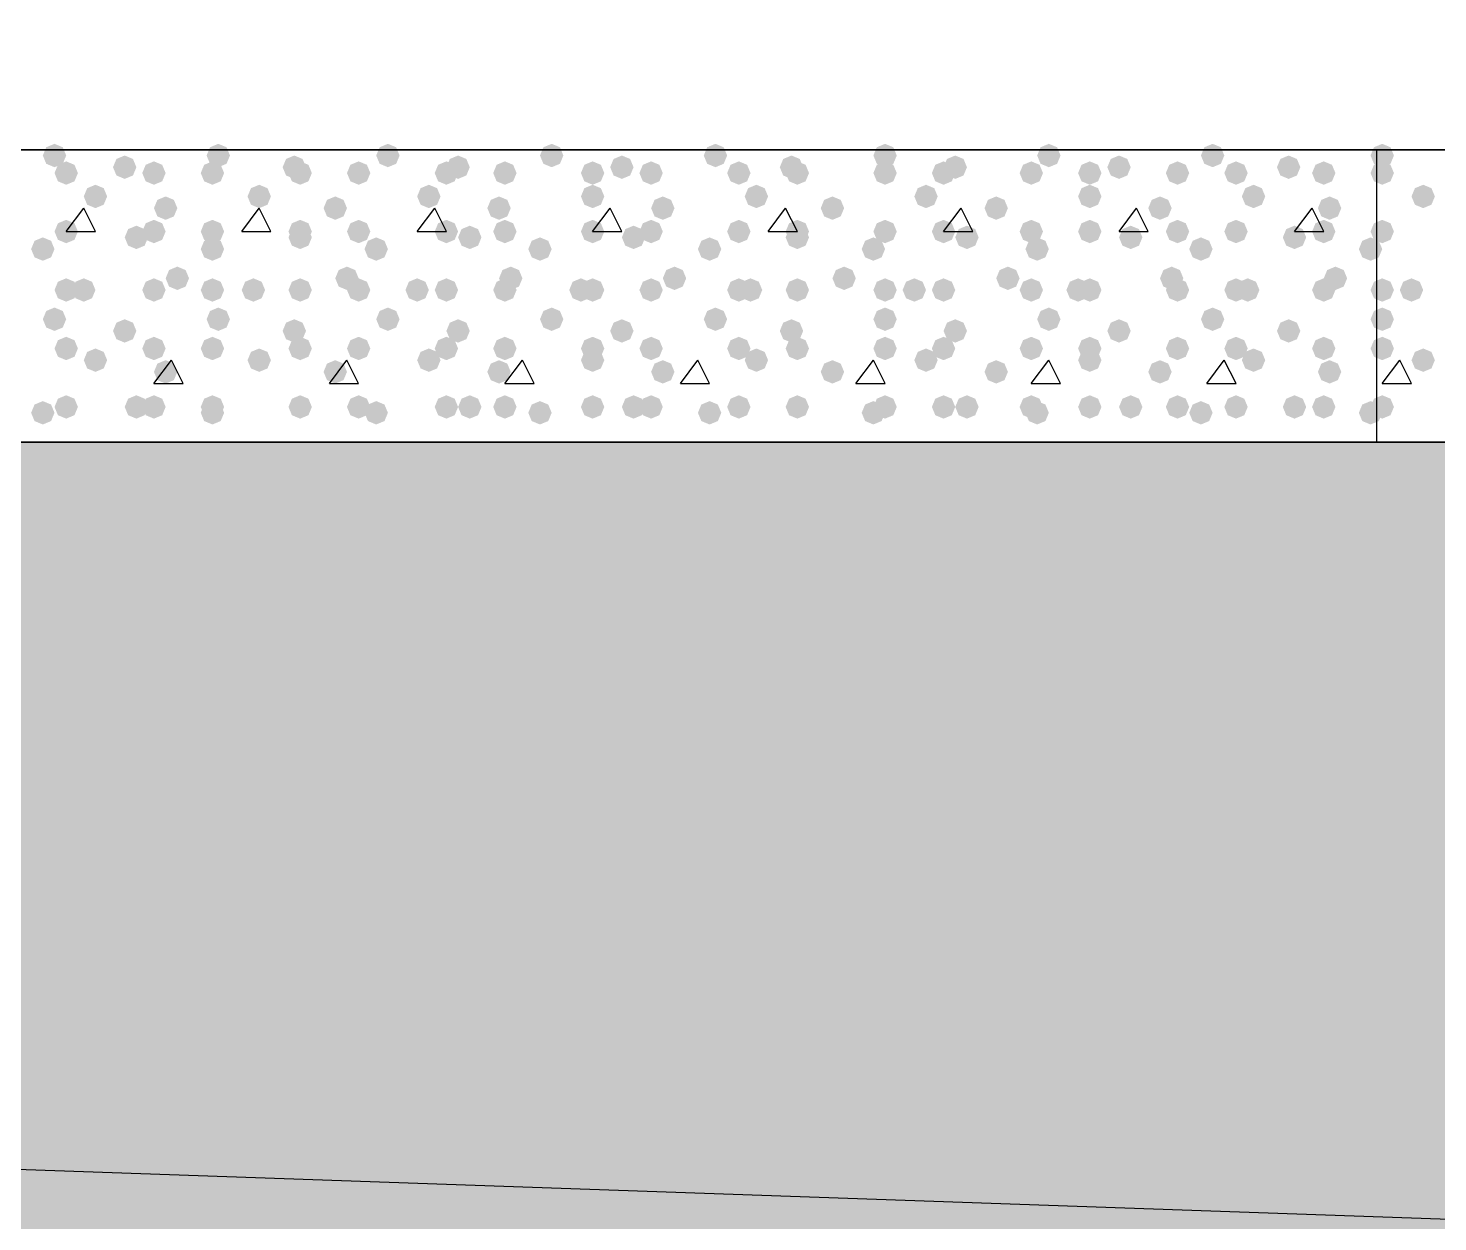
# Model space of a CAD drawing. Header units: millimetres. Extents: x 0 to 420, y 0 to 297.
# Drawn here: x 191.37 to 201.57, y 156.62 to 165.26 of the extents above; entities that cross this region are included whole.
import ezdxf

# ---------------------------------------------------------------- set-up
doc = ezdxf.new("R2010")
doc.units = ezdxf.units.MM
doc.layers.get('0').update_dxf_attribs({"linetype": 'CONTINUOUS'})

msp = doc.modelspace()

# ---------------------------------------------------------------- hatches: boundary and pattern name
at = {"true_color": 0x000008}
for points in [[(191.643, 164.338), (191.618129, 164.278204), (191.558333, 164.253333), (191.498538, 164.278204), (191.473667, 164.338), (191.498537, 164.397796), (191.558333, 164.422667), (191.618129, 164.397796)], [(192.828333, 164.338), (192.803462, 164.278204), (192.743667, 164.253333), (192.683871, 164.278204), (192.659, 164.338), (192.683871, 164.397796), (192.743667, 164.422667), (192.803462, 164.397796)], [(194.056, 164.338), (194.031129, 164.278204), (193.971333, 164.253333), (193.911538, 164.278204), (193.886667, 164.338), (193.911537, 164.397796), (193.971333, 164.422667), (194.031129, 164.397796)], [(195.241333, 164.338), (195.216462, 164.278204), (195.156667, 164.253333), (195.096871, 164.278204), (195.072, 164.338), (195.096871, 164.397796), (195.156667, 164.422667), (195.216462, 164.397796)], [(196.426667, 164.338), (196.401796, 164.278204), (196.342, 164.253333), (196.282204, 164.278204), (196.257333, 164.338), (196.282204, 164.397796), (196.342, 164.422667), (196.401796, 164.397796)], [(197.654333, 164.338), (197.629462, 164.278204), (197.569667, 164.253333), (197.509871, 164.278204), (197.485, 164.338), (197.509871, 164.397796), (197.569667, 164.422667), (197.629462, 164.397796)], [(198.839667, 164.338), (198.814796, 164.278204), (198.755, 164.253333), (198.695204, 164.278204), (198.670333, 164.338), (198.695204, 164.397796), (198.755, 164.422667), (198.814796, 164.397796)], [(200.025, 164.338), (200.000129, 164.278204), (199.940333, 164.253333), (199.880538, 164.278204), (199.855667, 164.338), (199.880537, 164.397796), (199.940333, 164.422667), (200.000129, 164.397796)], [(191.727667, 164.211), (191.702796, 164.151204), (191.643, 164.126333), (191.583204, 164.151204), (191.558333, 164.211), (191.583204, 164.270796), (191.643, 164.295667), (191.702796, 164.270796)], [(192.151, 164.253333), (192.126129, 164.193537), (192.066333, 164.168667), (192.006538, 164.193537), (191.981667, 164.253333), (192.006537, 164.313129), (192.066333, 164.338), (192.126129, 164.313129)], [(192.362667, 164.211), (192.337796, 164.151204), (192.278, 164.126333), (192.218204, 164.151204), (192.193333, 164.211), (192.218204, 164.270796), (192.278, 164.295667), (192.337796, 164.270796)], [(192.786, 164.211), (192.761129, 164.151204), (192.701333, 164.126333), (192.641538, 164.151204), (192.616667, 164.211), (192.641537, 164.270796), (192.701333, 164.295667), (192.761129, 164.270796)], [(193.378667, 164.253333), (193.353796, 164.193537), (193.294, 164.168667), (193.234204, 164.193537), (193.209333, 164.253333), (193.234204, 164.313129), (193.294, 164.338), (193.353796, 164.313129)], [(193.421, 164.211), (193.396129, 164.151204), (193.336333, 164.126333), (193.276538, 164.151204), (193.251667, 164.211), (193.276537, 164.270796), (193.336333, 164.295667), (193.396129, 164.270796)], [(193.844333, 164.211), (193.819462, 164.151204), (193.759667, 164.126333), (193.699871, 164.151204), (193.675, 164.211), (193.699871, 164.270796), (193.759667, 164.295667), (193.819462, 164.270796)], [(194.479333, 164.211), (194.454463, 164.151204), (194.394667, 164.126333), (194.334871, 164.151204), (194.31, 164.211), (194.334871, 164.270796), (194.394667, 164.295667), (194.454462, 164.270796)], [(194.564, 164.253333), (194.539129, 164.193537), (194.479333, 164.168667), (194.419537, 164.193537), (194.394667, 164.253333), (194.419537, 164.313129), (194.479333, 164.338), (194.539129, 164.313129)], [(194.902667, 164.211), (194.877796, 164.151204), (194.818, 164.126333), (194.758204, 164.151204), (194.733333, 164.211), (194.758204, 164.270796), (194.818, 164.295667), (194.877796, 164.270796)], [(195.537667, 164.211), (195.512796, 164.151204), (195.453, 164.126333), (195.393204, 164.151204), (195.368333, 164.211), (195.393204, 164.270796), (195.453, 164.295667), (195.512796, 164.270796)], [(195.749333, 164.253333), (195.724463, 164.193537), (195.664667, 164.168667), (195.604871, 164.193537), (195.58, 164.253333), (195.604871, 164.313129), (195.664667, 164.338), (195.724462, 164.313129)], [(195.961, 164.211), (195.936129, 164.151204), (195.876333, 164.126333), (195.816538, 164.151204), (195.791667, 164.211), (195.816537, 164.270796), (195.876333, 164.295667), (195.936129, 164.270796)], [(196.596, 164.211), (196.571129, 164.151204), (196.511333, 164.126333), (196.451538, 164.151204), (196.426667, 164.211), (196.451537, 164.270796), (196.511333, 164.295667), (196.571129, 164.270796)], [(196.977, 164.253333), (196.952129, 164.193537), (196.892333, 164.168667), (196.832538, 164.193537), (196.807667, 164.253333), (196.832537, 164.313129), (196.892333, 164.338), (196.952129, 164.313129)], [(197.019333, 164.211), (196.994463, 164.151204), (196.934667, 164.126333), (196.874871, 164.151204), (196.85, 164.211), (196.874871, 164.270796), (196.934667, 164.295667), (196.994462, 164.270796)], [(197.654333, 164.211), (197.629462, 164.151204), (197.569667, 164.126333), (197.509871, 164.151204), (197.485, 164.211), (197.509871, 164.270796), (197.569667, 164.295667), (197.629462, 164.270796)], [(198.077667, 164.211), (198.052796, 164.151204), (197.993, 164.126333), (197.933204, 164.151204), (197.908333, 164.211), (197.933204, 164.270796), (197.993, 164.295667), (198.052796, 164.270796)], [(198.162333, 164.253333), (198.137462, 164.193537), (198.077667, 164.168667), (198.017871, 164.193537), (197.993, 164.253333), (198.017871, 164.313129), (198.077667, 164.338), (198.137462, 164.313129)], [(198.712667, 164.211), (198.687796, 164.151204), (198.628, 164.126333), (198.568204, 164.151204), (198.543333, 164.211), (198.568204, 164.270796), (198.628, 164.295667), (198.687796, 164.270796)], [(199.136, 164.211), (199.111129, 164.151204), (199.051333, 164.126333), (198.991538, 164.151204), (198.966667, 164.211), (198.991537, 164.270796), (199.051333, 164.295667), (199.111129, 164.270796)], [(199.347667, 164.253333), (199.322796, 164.193537), (199.263, 164.168667), (199.203204, 164.193537), (199.178333, 164.253333), (199.203204, 164.313129), (199.263, 164.338), (199.322796, 164.313129)], [(199.771, 164.211), (199.746129, 164.151204), (199.686333, 164.126333), (199.626538, 164.151204), (199.601667, 164.211), (199.626537, 164.270796), (199.686333, 164.295667), (199.746129, 164.270796)], [(200.194333, 164.211), (200.169463, 164.151204), (200.109667, 164.126333), (200.049871, 164.151204), (200.025, 164.211), (200.049871, 164.270796), (200.109667, 164.295667), (200.169462, 164.270796)], [(200.575333, 164.253333), (200.550462, 164.193537), (200.490667, 164.168667), (200.430871, 164.193537), (200.406, 164.253333), (200.430871, 164.313129), (200.490667, 164.338), (200.550462, 164.313129)], [(200.829333, 164.211), (200.804463, 164.151204), (200.744667, 164.126333), (200.684871, 164.151204), (200.66, 164.211), (200.684871, 164.270796), (200.744667, 164.295667), (200.804462, 164.270796)], [(191.939333, 164.041667), (191.914463, 163.981871), (191.854667, 163.957), (191.794871, 163.981871), (191.77, 164.041667), (191.794871, 164.101462), (191.854667, 164.126333), (191.914462, 164.101463)], [(193.124667, 164.041667), (193.099796, 163.981871), (193.04, 163.957), (192.980204, 163.981871), (192.955333, 164.041667), (192.980204, 164.101462), (193.04, 164.126333), (193.099796, 164.101463)], [(194.352333, 164.041667), (194.327462, 163.981871), (194.267667, 163.957), (194.207871, 163.981871), (194.183, 164.041667), (194.207871, 164.101462), (194.267667, 164.126333), (194.327462, 164.101463)], [(195.537667, 164.041667), (195.512796, 163.981871), (195.453, 163.957), (195.393204, 163.981871), (195.368333, 164.041667), (195.393204, 164.101462), (195.453, 164.126333), (195.512796, 164.101463)], [(196.723, 164.041667), (196.698129, 163.981871), (196.638333, 163.957), (196.578537, 163.981871), (196.553667, 164.041667), (196.578537, 164.101462), (196.638333, 164.126333), (196.698129, 164.101463)], [(197.950667, 164.041667), (197.925796, 163.981871), (197.866, 163.957), (197.806204, 163.981871), (197.781333, 164.041667), (197.806204, 164.101462), (197.866, 164.126333), (197.925796, 164.101463)], [(199.136, 164.041667), (199.111129, 163.981871), (199.051333, 163.957), (198.991538, 163.981871), (198.966667, 164.041667), (198.991537, 164.101462), (199.051333, 164.126333), (199.111129, 164.101463)], [(200.321333, 164.041667), (200.296462, 163.981871), (200.236667, 163.957), (200.176871, 163.981871), (200.152, 164.041667), (200.176871, 164.101462), (200.236667, 164.126333), (200.296462, 164.101463)], [(192.447333, 163.957), (192.422462, 163.897204), (192.362667, 163.872333), (192.302871, 163.897204), (192.278, 163.957), (192.302871, 164.016796), (192.362667, 164.041667), (192.422462, 164.016796)], [(193.675, 163.957), (193.650129, 163.897204), (193.590333, 163.872333), (193.530538, 163.897204), (193.505667, 163.957), (193.530537, 164.016796), (193.590333, 164.041667), (193.650129, 164.016796)], [(194.860333, 163.957), (194.835462, 163.897204), (194.775667, 163.872333), (194.715871, 163.897204), (194.691, 163.957), (194.715871, 164.016796), (194.775667, 164.041667), (194.835462, 164.016796)], [(196.045667, 163.957), (196.020796, 163.897204), (195.961, 163.872333), (195.901204, 163.897204), (195.876333, 163.957), (195.901204, 164.016796), (195.961, 164.041667), (196.020796, 164.016796)], [(197.273333, 163.957), (197.248462, 163.897204), (197.188667, 163.872333), (197.128871, 163.897204), (197.104, 163.957), (197.128871, 164.016796), (197.188667, 164.041667), (197.248462, 164.016796)], [(198.458667, 163.957), (198.433796, 163.897204), (198.374, 163.872333), (198.314204, 163.897204), (198.289333, 163.957), (198.314204, 164.016796), (198.374, 164.041667), (198.433796, 164.016796)], [(199.644, 163.957), (199.619129, 163.897204), (199.559333, 163.872333), (199.499538, 163.897204), (199.474667, 163.957), (199.499537, 164.016796), (199.559333, 164.041667), (199.619129, 164.016796)], [(200.871667, 163.957), (200.846796, 163.897204), (200.787, 163.872333), (200.727204, 163.897204), (200.702333, 163.957), (200.727204, 164.016796), (200.787, 164.041667), (200.846796, 164.016796)], [(191.727667, 163.787667), (191.702796, 163.727871), (191.643, 163.703), (191.583204, 163.727871), (191.558333, 163.787667), (191.583204, 163.847462), (191.643, 163.872333), (191.702796, 163.847463)], [(192.362667, 163.787667), (192.337796, 163.727871), (192.278, 163.703), (192.218204, 163.727871), (192.193333, 163.787667), (192.218204, 163.847462), (192.278, 163.872333), (192.337796, 163.847463)], [(192.786, 163.787667), (192.761129, 163.727871), (192.701333, 163.703), (192.641538, 163.727871), (192.616667, 163.787667), (192.641537, 163.847462), (192.701333, 163.872333), (192.761129, 163.847463)], [(193.421, 163.787667), (193.396129, 163.727871), (193.336333, 163.703), (193.276538, 163.727871), (193.251667, 163.787667), (193.276537, 163.847462), (193.336333, 163.872333), (193.396129, 163.847463)], [(193.844333, 163.787667), (193.819462, 163.727871), (193.759667, 163.703), (193.699871, 163.727871), (193.675, 163.787667), (193.699871, 163.847462), (193.759667, 163.872333), (193.819462, 163.847463)], [(194.479333, 163.787667), (194.454463, 163.727871), (194.394667, 163.703), (194.334871, 163.727871), (194.31, 163.787667), (194.334871, 163.847462), (194.394667, 163.872333), (194.454462, 163.847463)], [(194.902667, 163.787667), (194.877796, 163.727871), (194.818, 163.703), (194.758204, 163.727871), (194.733333, 163.787667), (194.758204, 163.847462), (194.818, 163.872333), (194.877796, 163.847463)], [(195.537667, 163.787667), (195.512796, 163.727871), (195.453, 163.703), (195.393204, 163.727871), (195.368333, 163.787667), (195.393204, 163.847462), (195.453, 163.872333), (195.512796, 163.847463)], [(195.961, 163.787667), (195.936129, 163.727871), (195.876333, 163.703), (195.816538, 163.727871), (195.791667, 163.787667), (195.816537, 163.847462), (195.876333, 163.872333), (195.936129, 163.847463)], [(196.596, 163.787667), (196.571129, 163.727871), (196.511333, 163.703), (196.451538, 163.727871), (196.426667, 163.787667), (196.451537, 163.847462), (196.511333, 163.872333), (196.571129, 163.847463)], [(197.019333, 163.787667), (196.994463, 163.727871), (196.934667, 163.703), (196.874871, 163.727871), (196.85, 163.787667), (196.874871, 163.847462), (196.934667, 163.872333), (196.994462, 163.847463)], [(197.654333, 163.787667), (197.629462, 163.727871), (197.569667, 163.703), (197.509871, 163.727871), (197.485, 163.787667), (197.509871, 163.847462), (197.569667, 163.872333), (197.629462, 163.847463)], [(198.077667, 163.787667), (198.052796, 163.727871), (197.993, 163.703), (197.933204, 163.727871), (197.908333, 163.787667), (197.933204, 163.847462), (197.993, 163.872333), (198.052796, 163.847463)], [(198.712667, 163.787667), (198.687796, 163.727871), (198.628, 163.703), (198.568204, 163.727871), (198.543333, 163.787667), (198.568204, 163.847462), (198.628, 163.872333), (198.687796, 163.847463)], [(199.136, 163.787667), (199.111129, 163.727871), (199.051333, 163.703), (198.991538, 163.727871), (198.966667, 163.787667), (198.991537, 163.847462), (199.051333, 163.872333), (199.111129, 163.847463)], [(199.771, 163.787667), (199.746129, 163.727871), (199.686333, 163.703), (199.626538, 163.727871), (199.601667, 163.787667), (199.626537, 163.847462), (199.686333, 163.872333), (199.746129, 163.847463)], [(200.194333, 163.787667), (200.169463, 163.727871), (200.109667, 163.703), (200.049871, 163.727871), (200.025, 163.787667), (200.049871, 163.847462), (200.109667, 163.872333), (200.169462, 163.847463)], [(200.829333, 163.787667), (200.804463, 163.727871), (200.744667, 163.703), (200.684871, 163.727871), (200.66, 163.787667), (200.684871, 163.847462), (200.744667, 163.872333), (200.804462, 163.847463)], [(192.235667, 163.745333), (192.210796, 163.685537), (192.151, 163.660667), (192.091204, 163.685537), (192.066333, 163.745333), (192.091204, 163.805129), (192.151, 163.83), (192.210796, 163.805129)], [(193.421, 163.745333), (193.396129, 163.685537), (193.336333, 163.660667), (193.276538, 163.685537), (193.251667, 163.745333), (193.276537, 163.805129), (193.336333, 163.83), (193.396129, 163.805129)], [(194.648667, 163.745333), (194.623796, 163.685537), (194.564, 163.660667), (194.504204, 163.685537), (194.479333, 163.745333), (194.504204, 163.805129), (194.564, 163.83), (194.623796, 163.805129)], [(195.834, 163.745333), (195.809129, 163.685537), (195.749333, 163.660667), (195.689538, 163.685537), (195.664667, 163.745333), (195.689537, 163.805129), (195.749333, 163.83), (195.809129, 163.805129)], [(197.019333, 163.745333), (196.994463, 163.685537), (196.934667, 163.660667), (196.874871, 163.685537), (196.85, 163.745333), (196.874871, 163.805129), (196.934667, 163.83), (196.994462, 163.805129)], [(198.247, 163.745333), (198.222129, 163.685537), (198.162333, 163.660667), (198.102537, 163.685537), (198.077667, 163.745333), (198.102537, 163.805129), (198.162333, 163.83), (198.222129, 163.805129)], [(199.432333, 163.745333), (199.407462, 163.685537), (199.347667, 163.660667), (199.287871, 163.685537), (199.263, 163.745333), (199.287871, 163.805129), (199.347667, 163.83), (199.407462, 163.805129)], [(200.617667, 163.745333), (200.592796, 163.685537), (200.533, 163.660667), (200.473204, 163.685537), (200.448333, 163.745333), (200.473204, 163.805129), (200.533, 163.83), (200.592796, 163.805129)], [(191.558333, 163.660667), (191.533462, 163.600871), (191.473667, 163.576), (191.413871, 163.600871), (191.389, 163.660667), (191.413871, 163.720462), (191.473667, 163.745333), (191.533462, 163.720463)], [(192.786, 163.660667), (192.761129, 163.600871), (192.701333, 163.576), (192.641538, 163.600871), (192.616667, 163.660667), (192.641537, 163.720462), (192.701333, 163.745333), (192.761129, 163.720463)], [(193.971333, 163.660667), (193.946463, 163.600871), (193.886667, 163.576), (193.826871, 163.600871), (193.802, 163.660667), (193.826871, 163.720462), (193.886667, 163.745333), (193.946462, 163.720463)], [(195.156667, 163.660667), (195.131796, 163.600871), (195.072, 163.576), (195.012204, 163.600871), (194.987333, 163.660667), (195.012204, 163.720462), (195.072, 163.745333), (195.131796, 163.720463)], [(196.384333, 163.660667), (196.359463, 163.600871), (196.299667, 163.576), (196.239871, 163.600871), (196.215, 163.660667), (196.239871, 163.720462), (196.299667, 163.745333), (196.359462, 163.720463)], [(197.569667, 163.660667), (197.544796, 163.600871), (197.485, 163.576), (197.425204, 163.600871), (197.400333, 163.660667), (197.425204, 163.720462), (197.485, 163.745333), (197.544796, 163.720463)], [(198.755, 163.660667), (198.730129, 163.600871), (198.670333, 163.576), (198.610538, 163.600871), (198.585667, 163.660667), (198.610537, 163.720462), (198.670333, 163.745333), (198.730129, 163.720463)], [(199.940333, 163.660667), (199.915462, 163.600871), (199.855667, 163.576), (199.795871, 163.600871), (199.771, 163.660667), (199.795871, 163.720462), (199.855667, 163.745333), (199.915462, 163.720463)], [(201.168, 163.660667), (201.143129, 163.600871), (201.083333, 163.576), (201.023538, 163.600871), (200.998667, 163.660667), (201.023537, 163.720462), (201.083333, 163.745333), (201.143129, 163.720463)], [(191.727667, 163.364333), (191.702796, 163.304537), (191.643, 163.279667), (191.583204, 163.304537), (191.558333, 163.364333), (191.583204, 163.424129), (191.643, 163.449), (191.702796, 163.424129)], [(191.854667, 163.364333), (191.829796, 163.304537), (191.77, 163.279667), (191.710204, 163.304537), (191.685333, 163.364333), (191.710204, 163.424129), (191.77, 163.449), (191.829796, 163.424129)], [(192.362667, 163.364333), (192.337796, 163.304537), (192.278, 163.279667), (192.218204, 163.304537), (192.193333, 163.364333), (192.218204, 163.424129), (192.278, 163.449), (192.337796, 163.424129)], [(192.532, 163.449), (192.507129, 163.389204), (192.447333, 163.364333), (192.387538, 163.389204), (192.362667, 163.449), (192.387537, 163.508796), (192.447333, 163.533667), (192.507129, 163.508796)], [(192.786, 163.364333), (192.761129, 163.304537), (192.701333, 163.279667), (192.641538, 163.304537), (192.616667, 163.364333), (192.641537, 163.424129), (192.701333, 163.449), (192.761129, 163.424129)], [(193.082333, 163.364333), (193.057462, 163.304537), (192.997667, 163.279667), (192.937871, 163.304537), (192.913, 163.364333), (192.937871, 163.424129), (192.997667, 163.449), (193.057462, 163.424129)], [(193.421, 163.364333), (193.396129, 163.304537), (193.336333, 163.279667), (193.276538, 163.304537), (193.251667, 163.364333), (193.276537, 163.424129), (193.336333, 163.449), (193.396129, 163.424129)], [(193.759667, 163.449), (193.734796, 163.389204), (193.675, 163.364333), (193.615204, 163.389204), (193.590333, 163.449), (193.615204, 163.508796), (193.675, 163.533667), (193.734796, 163.508796)], [(193.844333, 163.364333), (193.819462, 163.304537), (193.759667, 163.279667), (193.699871, 163.304537), (193.675, 163.364333), (193.699871, 163.424129), (193.759667, 163.449), (193.819462, 163.424129)], [(194.267667, 163.364333), (194.242796, 163.304537), (194.183, 163.279667), (194.123204, 163.304537), (194.098333, 163.364333), (194.123204, 163.424129), (194.183, 163.449), (194.242796, 163.424129)], [(194.479333, 163.364333), (194.454463, 163.304537), (194.394667, 163.279667), (194.334871, 163.304537), (194.31, 163.364333), (194.334871, 163.424129), (194.394667, 163.449), (194.454462, 163.424129)], [(194.902667, 163.364333), (194.877796, 163.304537), (194.818, 163.279667), (194.758204, 163.304537), (194.733333, 163.364333), (194.758204, 163.424129), (194.818, 163.449), (194.877796, 163.424129)], [(194.945, 163.449), (194.920129, 163.389204), (194.860333, 163.364333), (194.800538, 163.389204), (194.775667, 163.449), (194.800537, 163.508796), (194.860333, 163.533667), (194.920129, 163.508796)], [(195.453, 163.364333), (195.428129, 163.304537), (195.368333, 163.279667), (195.308538, 163.304537), (195.283667, 163.364333), (195.308537, 163.424129), (195.368333, 163.449), (195.428129, 163.424129)], [(195.537667, 163.364333), (195.512796, 163.304537), (195.453, 163.279667), (195.393204, 163.304537), (195.368333, 163.364333), (195.393204, 163.424129), (195.453, 163.449), (195.512796, 163.424129)], [(195.961, 163.364333), (195.936129, 163.304537), (195.876333, 163.279667), (195.816538, 163.304537), (195.791667, 163.364333), (195.816537, 163.424129), (195.876333, 163.449), (195.936129, 163.424129)], [(196.130333, 163.449), (196.105462, 163.389204), (196.045667, 163.364333), (195.985871, 163.389204), (195.961, 163.449), (195.985871, 163.508796), (196.045667, 163.533667), (196.105462, 163.508796)], [(196.596, 163.364333), (196.571129, 163.304537), (196.511333, 163.279667), (196.451538, 163.304537), (196.426667, 163.364333), (196.451537, 163.424129), (196.511333, 163.449), (196.571129, 163.424129)], [(196.680667, 163.364333), (196.655796, 163.304537), (196.596, 163.279667), (196.536204, 163.304537), (196.511333, 163.364333), (196.536204, 163.424129), (196.596, 163.449), (196.655796, 163.424129)], [(197.019333, 163.364333), (196.994463, 163.304537), (196.934667, 163.279667), (196.874871, 163.304537), (196.85, 163.364333), (196.874871, 163.424129), (196.934667, 163.449), (196.994462, 163.424129)], [(197.358, 163.449), (197.333129, 163.389204), (197.273333, 163.364333), (197.213538, 163.389204), (197.188667, 163.449), (197.213537, 163.508796), (197.273333, 163.533667), (197.333129, 163.508796)], [(197.654333, 163.364333), (197.629462, 163.304537), (197.569667, 163.279667), (197.509871, 163.304537), (197.485, 163.364333), (197.509871, 163.424129), (197.569667, 163.449), (197.629462, 163.424129)], [(197.866, 163.364333), (197.841129, 163.304537), (197.781333, 163.279667), (197.721538, 163.304537), (197.696667, 163.364333), (197.721537, 163.424129), (197.781333, 163.449), (197.841129, 163.424129)], [(198.077667, 163.364333), (198.052796, 163.304537), (197.993, 163.279667), (197.933204, 163.304537), (197.908333, 163.364333), (197.933204, 163.424129), (197.993, 163.449), (198.052796, 163.424129)], [(198.543333, 163.449), (198.518463, 163.389204), (198.458667, 163.364333), (198.398871, 163.389204), (198.374, 163.449), (198.398871, 163.508796), (198.458667, 163.533667), (198.518462, 163.508796)], [(198.712667, 163.364333), (198.687796, 163.304537), (198.628, 163.279667), (198.568204, 163.304537), (198.543333, 163.364333), (198.568204, 163.424129), (198.628, 163.449), (198.687796, 163.424129)], [(199.051333, 163.364333), (199.026462, 163.304537), (198.966667, 163.279667), (198.906871, 163.304537), (198.882, 163.364333), (198.906871, 163.424129), (198.966667, 163.449), (199.026462, 163.424129)], [(199.136, 163.364333), (199.111129, 163.304537), (199.051333, 163.279667), (198.991538, 163.304537), (198.966667, 163.364333), (198.991537, 163.424129), (199.051333, 163.449), (199.111129, 163.424129)], [(199.728667, 163.449), (199.703796, 163.389204), (199.644, 163.364333), (199.584204, 163.389204), (199.559333, 163.449), (199.584204, 163.508796), (199.644, 163.533667), (199.703796, 163.508796)], [(199.771, 163.364333), (199.746129, 163.304537), (199.686333, 163.279667), (199.626538, 163.304537), (199.601667, 163.364333), (199.626537, 163.424129), (199.686333, 163.449), (199.746129, 163.424129)], [(200.194333, 163.364333), (200.169463, 163.304537), (200.109667, 163.279667), (200.049871, 163.304537), (200.025, 163.364333), (200.049871, 163.424129), (200.109667, 163.449), (200.169462, 163.424129)], [(200.279, 163.364333), (200.254129, 163.304537), (200.194333, 163.279667), (200.134538, 163.304537), (200.109667, 163.364333), (200.134537, 163.424129), (200.194333, 163.449), (200.254129, 163.424129)], [(200.829333, 163.364333), (200.804463, 163.304537), (200.744667, 163.279667), (200.684871, 163.304537), (200.66, 163.364333), (200.684871, 163.424129), (200.744667, 163.449), (200.804462, 163.424129)], [(200.914, 163.449), (200.889129, 163.389204), (200.829333, 163.364333), (200.769538, 163.389204), (200.744667, 163.449), (200.769537, 163.508796), (200.829333, 163.533667), (200.889129, 163.508796)], [(191.643, 163.152667), (191.618129, 163.092871), (191.558333, 163.068), (191.498538, 163.092871), (191.473667, 163.152667), (191.498537, 163.212462), (191.558333, 163.237333), (191.618129, 163.212463)], [(192.828333, 163.152667), (192.803462, 163.092871), (192.743667, 163.068), (192.683871, 163.092871), (192.659, 163.152667), (192.683871, 163.212462), (192.743667, 163.237333), (192.803462, 163.212463)], [(194.056, 163.152667), (194.031129, 163.092871), (193.971333, 163.068), (193.911538, 163.092871), (193.886667, 163.152667), (193.911537, 163.212462), (193.971333, 163.237333), (194.031129, 163.212463)], [(195.241333, 163.152667), (195.216462, 163.092871), (195.156667, 163.068), (195.096871, 163.092871), (195.072, 163.152667), (195.096871, 163.212462), (195.156667, 163.237333), (195.216462, 163.212463)], [(196.426667, 163.152667), (196.401796, 163.092871), (196.342, 163.068), (196.282204, 163.092871), (196.257333, 163.152667), (196.282204, 163.212462), (196.342, 163.237333), (196.401796, 163.212463)], [(197.654333, 163.152667), (197.629462, 163.092871), (197.569667, 163.068), (197.509871, 163.092871), (197.485, 163.152667), (197.509871, 163.212462), (197.569667, 163.237333), (197.629462, 163.212463)], [(198.839667, 163.152667), (198.814796, 163.092871), (198.755, 163.068), (198.695204, 163.092871), (198.670333, 163.152667), (198.695204, 163.212462), (198.755, 163.237333), (198.814796, 163.212463)], [(200.025, 163.152667), (200.000129, 163.092871), (199.940333, 163.068), (199.880538, 163.092871), (199.855667, 163.152667), (199.880537, 163.212462), (199.940333, 163.237333), (200.000129, 163.212463)], [(192.151, 163.068), (192.126129, 163.008204), (192.066333, 162.983333), (192.006538, 163.008204), (191.981667, 163.068), (192.006537, 163.127796), (192.066333, 163.152667), (192.126129, 163.127796)], [(193.378667, 163.068), (193.353796, 163.008204), (193.294, 162.983333), (193.234204, 163.008204), (193.209333, 163.068), (193.234204, 163.127796), (193.294, 163.152667), (193.353796, 163.127796)], [(194.564, 163.068), (194.539129, 163.008204), (194.479333, 162.983333), (194.419537, 163.008204), (194.394667, 163.068), (194.419537, 163.127796), (194.479333, 163.152667), (194.539129, 163.127796)], [(195.749333, 163.068), (195.724463, 163.008204), (195.664667, 162.983333), (195.604871, 163.008204), (195.58, 163.068), (195.604871, 163.127796), (195.664667, 163.152667), (195.724462, 163.127796)], [(196.977, 163.068), (196.952129, 163.008204), (196.892333, 162.983333), (196.832538, 163.008204), (196.807667, 163.068), (196.832537, 163.127796), (196.892333, 163.152667), (196.952129, 163.127796)], [(198.162333, 163.068), (198.137462, 163.008204), (198.077667, 162.983333), (198.017871, 163.008204), (197.993, 163.068), (198.017871, 163.127796), (198.077667, 163.152667), (198.137462, 163.127796)], [(199.347667, 163.068), (199.322796, 163.008204), (199.263, 162.983333), (199.203204, 163.008204), (199.178333, 163.068), (199.203204, 163.127796), (199.263, 163.152667), (199.322796, 163.127796)], [(200.575333, 163.068), (200.550462, 163.008204), (200.490667, 162.983333), (200.430871, 163.008204), (200.406, 163.068), (200.430871, 163.127796), (200.490667, 163.152667), (200.550462, 163.127796)], [(191.727667, 162.941), (191.702796, 162.881204), (191.643, 162.856333), (191.583204, 162.881204), (191.558333, 162.941), (191.583204, 163.000796), (191.643, 163.025667), (191.702796, 163.000796)], [(191.939333, 162.856333), (191.914463, 162.796537), (191.854667, 162.771667), (191.794871, 162.796537), (191.77, 162.856333), (191.794871, 162.916129), (191.854667, 162.941), (191.914462, 162.916129)], [(192.362667, 162.941), (192.337796, 162.881204), (192.278, 162.856333), (192.218204, 162.881204), (192.193333, 162.941), (192.218204, 163.000796), (192.278, 163.025667), (192.337796, 163.000796)], [(192.786, 162.941), (192.761129, 162.881204), (192.701333, 162.856333), (192.641538, 162.881204), (192.616667, 162.941), (192.641537, 163.000796), (192.701333, 163.025667), (192.761129, 163.000796)], [(193.124667, 162.856333), (193.099796, 162.796537), (193.04, 162.771667), (192.980204, 162.796537), (192.955333, 162.856333), (192.980204, 162.916129), (193.04, 162.941), (193.099796, 162.916129)], [(193.421, 162.941), (193.396129, 162.881204), (193.336333, 162.856333), (193.276538, 162.881204), (193.251667, 162.941), (193.276537, 163.000796), (193.336333, 163.025667), (193.396129, 163.000796)], [(193.844333, 162.941), (193.819462, 162.881204), (193.759667, 162.856333), (193.699871, 162.881204), (193.675, 162.941), (193.699871, 163.000796), (193.759667, 163.025667), (193.819462, 163.000796)], [(194.352333, 162.856333), (194.327462, 162.796537), (194.267667, 162.771667), (194.207871, 162.796537), (194.183, 162.856333), (194.207871, 162.916129), (194.267667, 162.941), (194.327462, 162.916129)], [(194.479333, 162.941), (194.454463, 162.881204), (194.394667, 162.856333), (194.334871, 162.881204), (194.31, 162.941), (194.334871, 163.000796), (194.394667, 163.025667), (194.454462, 163.000796)], [(194.902667, 162.941), (194.877796, 162.881204), (194.818, 162.856333), (194.758204, 162.881204), (194.733333, 162.941), (194.758204, 163.000796), (194.818, 163.025667), (194.877796, 163.000796)], [(195.537667, 162.941), (195.512796, 162.881204), (195.453, 162.856333), (195.393204, 162.881204), (195.368333, 162.941), (195.393204, 163.000796), (195.453, 163.025667), (195.512796, 163.000796)], [(195.537667, 162.856333), (195.512796, 162.796537), (195.453, 162.771667), (195.393204, 162.796537), (195.368333, 162.856333), (195.393204, 162.916129), (195.453, 162.941), (195.512796, 162.916129)], [(195.961, 162.941), (195.936129, 162.881204), (195.876333, 162.856333), (195.816538, 162.881204), (195.791667, 162.941), (195.816537, 163.000796), (195.876333, 163.025667), (195.936129, 163.000796)], [(196.596, 162.941), (196.571129, 162.881204), (196.511333, 162.856333), (196.451538, 162.881204), (196.426667, 162.941), (196.451537, 163.000796), (196.511333, 163.025667), (196.571129, 163.000796)], [(196.723, 162.856333), (196.698129, 162.796537), (196.638333, 162.771667), (196.578537, 162.796537), (196.553667, 162.856333), (196.578537, 162.916129), (196.638333, 162.941), (196.698129, 162.916129)], [(197.019333, 162.941), (196.994463, 162.881204), (196.934667, 162.856333), (196.874871, 162.881204), (196.85, 162.941), (196.874871, 163.000796), (196.934667, 163.025667), (196.994462, 163.000796)], [(197.654333, 162.941), (197.629462, 162.881204), (197.569667, 162.856333), (197.509871, 162.881204), (197.485, 162.941), (197.509871, 163.000796), (197.569667, 163.025667), (197.629462, 163.000796)], [(197.950667, 162.856333), (197.925796, 162.796537), (197.866, 162.771667), (197.806204, 162.796537), (197.781333, 162.856333), (197.806204, 162.916129), (197.866, 162.941), (197.925796, 162.916129)], [(198.077667, 162.941), (198.052796, 162.881204), (197.993, 162.856333), (197.933204, 162.881204), (197.908333, 162.941), (197.933204, 163.000796), (197.993, 163.025667), (198.052796, 163.000796)], [(198.712667, 162.941), (198.687796, 162.881204), (198.628, 162.856333), (198.568204, 162.881204), (198.543333, 162.941), (198.568204, 163.000796), (198.628, 163.025667), (198.687796, 163.000796)], [(199.136, 162.941), (199.111129, 162.881204), (199.051333, 162.856333), (198.991538, 162.881204), (198.966667, 162.941), (198.991537, 163.000796), (199.051333, 163.025667), (199.111129, 163.000796)], [(199.136, 162.856333), (199.111129, 162.796537), (199.051333, 162.771667), (198.991538, 162.796537), (198.966667, 162.856333), (198.991537, 162.916129), (199.051333, 162.941), (199.111129, 162.916129)], [(199.771, 162.941), (199.746129, 162.881204), (199.686333, 162.856333), (199.626538, 162.881204), (199.601667, 162.941), (199.626537, 163.000796), (199.686333, 163.025667), (199.746129, 163.000796)], [(200.194333, 162.941), (200.169463, 162.881204), (200.109667, 162.856333), (200.049871, 162.881204), (200.025, 162.941), (200.049871, 163.000796), (200.109667, 163.025667), (200.169462, 163.000796)], [(200.321333, 162.856333), (200.296462, 162.796537), (200.236667, 162.771667), (200.176871, 162.796537), (200.152, 162.856333), (200.176871, 162.916129), (200.236667, 162.941), (200.296462, 162.916129)], [(200.829333, 162.941), (200.804463, 162.881204), (200.744667, 162.856333), (200.684871, 162.881204), (200.66, 162.941), (200.684871, 163.000796), (200.744667, 163.025667), (200.804462, 163.000796)], [(192.447333, 162.771667), (192.422462, 162.711871), (192.362667, 162.687), (192.302871, 162.711871), (192.278, 162.771667), (192.302871, 162.831462), (192.362667, 162.856333), (192.422462, 162.831463)], [(193.675, 162.771667), (193.650129, 162.711871), (193.590333, 162.687), (193.530538, 162.711871), (193.505667, 162.771667), (193.530537, 162.831462), (193.590333, 162.856333), (193.650129, 162.831463)], [(194.860333, 162.771667), (194.835462, 162.711871), (194.775667, 162.687), (194.715871, 162.711871), (194.691, 162.771667), (194.715871, 162.831462), (194.775667, 162.856333), (194.835462, 162.831463)], [(196.045667, 162.771667), (196.020796, 162.711871), (195.961, 162.687), (195.901204, 162.711871), (195.876333, 162.771667), (195.901204, 162.831462), (195.961, 162.856333), (196.020796, 162.831463)], [(197.273333, 162.771667), (197.248462, 162.711871), (197.188667, 162.687), (197.128871, 162.711871), (197.104, 162.771667), (197.128871, 162.831462), (197.188667, 162.856333), (197.248462, 162.831463)], [(198.458667, 162.771667), (198.433796, 162.711871), (198.374, 162.687), (198.314204, 162.711871), (198.289333, 162.771667), (198.314204, 162.831462), (198.374, 162.856333), (198.433796, 162.831463)], [(199.644, 162.771667), (199.619129, 162.711871), (199.559333, 162.687), (199.499538, 162.711871), (199.474667, 162.771667), (199.499537, 162.831462), (199.559333, 162.856333), (199.619129, 162.831463)], [(200.871667, 162.771667), (200.846796, 162.711871), (200.787, 162.687), (200.727204, 162.711871), (200.702333, 162.771667), (200.727204, 162.831462), (200.787, 162.856333), (200.846796, 162.831463)], [(191.558333, 162.475333), (191.533462, 162.415537), (191.473667, 162.390667), (191.413871, 162.415537), (191.389, 162.475333), (191.413871, 162.535129), (191.473667, 162.56), (191.533462, 162.535129)], [(191.727667, 162.517667), (191.702796, 162.457871), (191.643, 162.433), (191.583204, 162.457871), (191.558333, 162.517667), (191.583204, 162.577462), (191.643, 162.602333), (191.702796, 162.577463)], [(192.235667, 162.517667), (192.210796, 162.457871), (192.151, 162.433), (192.091204, 162.457871), (192.066333, 162.517667), (192.091204, 162.577462), (192.151, 162.602333), (192.210796, 162.577463)], [(192.362667, 162.517667), (192.337796, 162.457871), (192.278, 162.433), (192.218204, 162.457871), (192.193333, 162.517667), (192.218204, 162.577462), (192.278, 162.602333), (192.337796, 162.577463)], [(192.786, 162.517667), (192.761129, 162.457871), (192.701333, 162.433), (192.641538, 162.457871), (192.616667, 162.517667), (192.641537, 162.577462), (192.701333, 162.602333), (192.761129, 162.577463)], [(192.786, 162.475333), (192.761129, 162.415537), (192.701333, 162.390667), (192.641538, 162.415537), (192.616667, 162.475333), (192.641537, 162.535129), (192.701333, 162.56), (192.761129, 162.535129)], [(193.421, 162.517667), (193.396129, 162.457871), (193.336333, 162.433), (193.276538, 162.457871), (193.251667, 162.517667), (193.276537, 162.577462), (193.336333, 162.602333), (193.396129, 162.577463)], [(193.421, 162.517667), (193.396129, 162.457871), (193.336333, 162.433), (193.276538, 162.457871), (193.251667, 162.517667), (193.276537, 162.577462), (193.336333, 162.602333), (193.396129, 162.577463)], [(193.844333, 162.517667), (193.819462, 162.457871), (193.759667, 162.433), (193.699871, 162.457871), (193.675, 162.517667), (193.699871, 162.577462), (193.759667, 162.602333), (193.819462, 162.577463)], [(193.971333, 162.475333), (193.946463, 162.415537), (193.886667, 162.390667), (193.826871, 162.415537), (193.802, 162.475333), (193.826871, 162.535129), (193.886667, 162.56), (193.946462, 162.535129)], [(194.479333, 162.517667), (194.454463, 162.457871), (194.394667, 162.433), (194.334871, 162.457871), (194.31, 162.517667), (194.334871, 162.577462), (194.394667, 162.602333), (194.454462, 162.577463)], [(194.648667, 162.517667), (194.623796, 162.457871), (194.564, 162.433), (194.504204, 162.457871), (194.479333, 162.517667), (194.504204, 162.577462), (194.564, 162.602333), (194.623796, 162.577463)], [(194.902667, 162.517667), (194.877796, 162.457871), (194.818, 162.433), (194.758204, 162.457871), (194.733333, 162.517667), (194.758204, 162.577462), (194.818, 162.602333), (194.877796, 162.577463)], [(195.156667, 162.475333), (195.131796, 162.415537), (195.072, 162.390667), (195.012204, 162.415537), (194.987333, 162.475333), (195.012204, 162.535129), (195.072, 162.56), (195.131796, 162.535129)], [(195.537667, 162.517667), (195.512796, 162.457871), (195.453, 162.433), (195.393204, 162.457871), (195.368333, 162.517667), (195.393204, 162.577462), (195.453, 162.602333), (195.512796, 162.577463)], [(195.834, 162.517667), (195.809129, 162.457871), (195.749333, 162.433), (195.689538, 162.457871), (195.664667, 162.517667), (195.689537, 162.577462), (195.749333, 162.602333), (195.809129, 162.577463)], [(195.961, 162.517667), (195.936129, 162.457871), (195.876333, 162.433), (195.816538, 162.457871), (195.791667, 162.517667), (195.816537, 162.577462), (195.876333, 162.602333), (195.936129, 162.577463)], [(196.384333, 162.475333), (196.359463, 162.415537), (196.299667, 162.390667), (196.239871, 162.415537), (196.215, 162.475333), (196.239871, 162.535129), (196.299667, 162.56), (196.359462, 162.535129)], [(196.596, 162.517667), (196.571129, 162.457871), (196.511333, 162.433), (196.451538, 162.457871), (196.426667, 162.517667), (196.451537, 162.577462), (196.511333, 162.602333), (196.571129, 162.577463)], [(197.019333, 162.517667), (196.994463, 162.457871), (196.934667, 162.433), (196.874871, 162.457871), (196.85, 162.517667), (196.874871, 162.577462), (196.934667, 162.602333), (196.994462, 162.577463)], [(197.019333, 162.517667), (196.994463, 162.457871), (196.934667, 162.433), (196.874871, 162.457871), (196.85, 162.517667), (196.874871, 162.577462), (196.934667, 162.602333), (196.994462, 162.577463)], [(197.569667, 162.475333), (197.544796, 162.415537), (197.485, 162.390667), (197.425204, 162.415537), (197.400333, 162.475333), (197.425204, 162.535129), (197.485, 162.56), (197.544796, 162.535129)], [(197.654333, 162.517667), (197.629462, 162.457871), (197.569667, 162.433), (197.509871, 162.457871), (197.485, 162.517667), (197.509871, 162.577462), (197.569667, 162.602333), (197.629462, 162.577463)], [(198.077667, 162.517667), (198.052796, 162.457871), (197.993, 162.433), (197.933204, 162.457871), (197.908333, 162.517667), (197.933204, 162.577462), (197.993, 162.602333), (198.052796, 162.577463)], [(198.247, 162.517667), (198.222129, 162.457871), (198.162333, 162.433), (198.102537, 162.457871), (198.077667, 162.517667), (198.102537, 162.577462), (198.162333, 162.602333), (198.222129, 162.577463)], [(198.712667, 162.517667), (198.687796, 162.457871), (198.628, 162.433), (198.568204, 162.457871), (198.543333, 162.517667), (198.568204, 162.577462), (198.628, 162.602333), (198.687796, 162.577463)], [(198.755, 162.475333), (198.730129, 162.415537), (198.670333, 162.390667), (198.610538, 162.415537), (198.585667, 162.475333), (198.610537, 162.535129), (198.670333, 162.56), (198.730129, 162.535129)], [(199.136, 162.517667), (199.111129, 162.457871), (199.051333, 162.433), (198.991538, 162.457871), (198.966667, 162.517667), (198.991537, 162.577462), (199.051333, 162.602333), (199.111129, 162.577463)], [(199.432333, 162.517667), (199.407462, 162.457871), (199.347667, 162.433), (199.287871, 162.457871), (199.263, 162.517667), (199.287871, 162.577462), (199.347667, 162.602333), (199.407462, 162.577463)], [(199.771, 162.517667), (199.746129, 162.457871), (199.686333, 162.433), (199.626538, 162.457871), (199.601667, 162.517667), (199.626537, 162.577462), (199.686333, 162.602333), (199.746129, 162.577463)], [(199.940333, 162.475333), (199.915462, 162.415537), (199.855667, 162.390667), (199.795871, 162.415537), (199.771, 162.475333), (199.795871, 162.535129), (199.855667, 162.56), (199.915462, 162.535129)], [(200.194333, 162.517667), (200.169463, 162.457871), (200.109667, 162.433), (200.049871, 162.457871), (200.025, 162.517667), (200.049871, 162.577462), (200.109667, 162.602333), (200.169462, 162.577463)], [(200.617667, 162.517667), (200.592796, 162.457871), (200.533, 162.433), (200.473204, 162.457871), (200.448333, 162.517667), (200.473204, 162.577462), (200.533, 162.602333), (200.592796, 162.577463)], [(200.829333, 162.517667), (200.804463, 162.457871), (200.744667, 162.433), (200.684871, 162.457871), (200.66, 162.517667), (200.684871, 162.577462), (200.744667, 162.602333), (200.804462, 162.577463)], [(201.168, 162.475333), (201.143129, 162.415537), (201.083333, 162.390667), (201.023538, 162.415537), (200.998667, 162.475333), (201.023537, 162.535129), (201.083333, 162.56), (201.143129, 162.535129)]]:
    msp.add_hatch(color=0, dxfattribs=at).paths.add_polyline_path(points, flags=0)
at = {"true_color": 0x000007}
for points in [[(201.252667, 164.338), (201.227796, 164.278204), (201.168, 164.253333), (201.108204, 164.278204), (201.083333, 164.338), (201.108204, 164.397796), (201.168, 164.422667), (201.227796, 164.397796)], [(201.252667, 164.211), (201.227796, 164.151204), (201.168, 164.126333), (201.108204, 164.151204), (201.083333, 164.211), (201.108204, 164.270796), (201.168, 164.295667), (201.227796, 164.270796)], [(201.549, 164.041667), (201.524129, 163.981871), (201.464333, 163.957), (201.404538, 163.981871), (201.379667, 164.041667), (201.404537, 164.101462), (201.464333, 164.126333), (201.524129, 164.101463)], [(201.252667, 163.787667), (201.227796, 163.727871), (201.168, 163.703), (201.108204, 163.727871), (201.083333, 163.787667), (201.108204, 163.847462), (201.168, 163.872333), (201.227796, 163.847463)], [(201.252667, 163.364333), (201.227796, 163.304537), (201.168, 163.279667), (201.108204, 163.304537), (201.083333, 163.364333), (201.108204, 163.424129), (201.168, 163.449), (201.227796, 163.424129)], [(201.464333, 163.364333), (201.439462, 163.304537), (201.379667, 163.279667), (201.319871, 163.304537), (201.295, 163.364333), (201.319871, 163.424129), (201.379667, 163.449), (201.439462, 163.424129)], [(201.252667, 163.152667), (201.227796, 163.092871), (201.168, 163.068), (201.108204, 163.092871), (201.083333, 163.152667), (201.108204, 163.212462), (201.168, 163.237333), (201.227796, 163.212463)], [(201.252667, 162.941), (201.227796, 162.881204), (201.168, 162.856333), (201.108204, 162.881204), (201.083333, 162.941), (201.108204, 163.000796), (201.168, 163.025667), (201.227796, 163.000796)], [(201.549, 162.856333), (201.524129, 162.796537), (201.464333, 162.771667), (201.404538, 162.796537), (201.379667, 162.856333), (201.404537, 162.916129), (201.464333, 162.941), (201.524129, 162.916129)], [(201.252667, 162.517667), (201.227796, 162.457871), (201.168, 162.433), (201.108204, 162.457871), (201.083333, 162.517667), (201.108204, 162.577462), (201.168, 162.602333), (201.227796, 162.577463)]]:
    msp.add_hatch(color=0, dxfattribs=at).paths.add_polyline_path(points, flags=0)
at = {"true_color": 0x000008}
h = msp.add_hatch(color=0, dxfattribs=at)
h.paths.add_polyline_path([(385.826, 162.263667), (39.708667, 162.263667), (385.826, 150.241)], flags=0)
h.paths.add_polyline_path([(39.708667, 162.263667), (385.826, 150.241), (39.708667, 150.241)], flags=0)

# ---------------------------------------------------------------- linework, layer by layer
at = {"color": 0, "true_color": 0x000007}
for points in [[(38.650333, 185.547), (38.650333, 162.263667), (386.884333, 162.263667), (386.884333, 185.547), (224.409, 185.547), (224.409, 206.756), (201.125667, 206.756), (201.125667, 185.547)], [(38.650333, 185.547), (38.650333, 162.263667), (386.884333, 162.263667), (386.884333, 185.547), (224.409, 185.547), (224.409, 206.756), (201.125667, 206.756), (201.125667, 185.547)], [(201.125667, 164.380333), (201.125667, 162.263667), (203.242333, 162.263667), (203.242333, 164.380333)]]:
    msp.add_lwpolyline(points, close=True, dxfattribs=at)
at = {"color": 0, "true_color": 0x0000fd}
msp.add_lwpolyline([(40.767, 164.380333), (384.767667, 164.380333), (384.767667, 183.430333), (222.292333, 183.430333), (222.292333, 204.639333), (203.242333, 204.639333), (203.242333, 183.430333), (40.767, 183.430333)], close=True, dxfattribs=at)
at = {"color": 0, "true_color": 0x000007}
for points in [[(201.125667, 164.380333), (182.033333, 164.380333)], [(201.168, 162.687), (201.295, 162.856333)], [(201.379667, 162.687), (201.295, 162.856333)], [(201.168, 162.687), (201.379667, 162.687)], [(182.033333, 162.263667), (201.125667, 162.263667)]]:
    msp.add_lwpolyline(points, dxfattribs=at)
at = {"color": 0, "true_color": 0x000008}
for points in [[(191.643, 163.787667), (191.77, 163.957)], [(191.854667, 163.787667), (191.77, 163.957)], [(192.913, 163.787667), (193.04, 163.957)], [(193.124667, 163.787667), (193.04, 163.957)], [(194.183, 163.787667), (194.31, 163.957)], [(194.394667, 163.787667), (194.31, 163.957)], [(195.453, 163.787667), (195.58, 163.957)], [(195.664667, 163.787667), (195.58, 163.957)], [(196.723, 163.787667), (196.85, 163.957)], [(196.934667, 163.787667), (196.85, 163.957)], [(197.993, 163.787667), (198.12, 163.957)], [(198.204667, 163.787667), (198.12, 163.957)], [(199.263, 163.787667), (199.39, 163.957)], [(199.474667, 163.787667), (199.39, 163.957)], [(200.533, 163.787667), (200.66, 163.957)], [(200.744667, 163.787667), (200.66, 163.957)], [(191.643, 163.787667), (191.854667, 163.787667)], [(192.913, 163.787667), (193.124667, 163.787667)], [(194.183, 163.787667), (194.394667, 163.787667)], [(195.453, 163.787667), (195.664667, 163.787667)], [(196.723, 163.787667), (196.934667, 163.787667)], [(197.993, 163.787667), (198.204667, 163.787667)], [(199.263, 163.787667), (199.474667, 163.787667)], [(200.533, 163.787667), (200.744667, 163.787667)], [(192.278, 162.687), (192.405, 162.856333)], [(192.489667, 162.687), (192.405, 162.856333)], [(193.548, 162.687), (193.675, 162.856333)], [(193.759667, 162.687), (193.675, 162.856333)], [(194.818, 162.687), (194.945, 162.856333)], [(195.029667, 162.687), (194.945, 162.856333)], [(196.088, 162.687), (196.215, 162.856333)], [(196.299667, 162.687), (196.215, 162.856333)], [(197.358, 162.687), (197.485, 162.856333)], [(197.569667, 162.687), (197.485, 162.856333)], [(198.628, 162.687), (198.755, 162.856333)], [(198.839667, 162.687), (198.755, 162.856333)], [(199.898, 162.687), (200.025, 162.856333)], [(200.109667, 162.687), (200.025, 162.856333)], [(192.278, 162.687), (192.489667, 162.687)], [(193.548, 162.687), (193.759667, 162.687)], [(194.818, 162.687), (195.029667, 162.687)], [(196.088, 162.687), (196.299667, 162.687)], [(197.358, 162.687), (197.569667, 162.687)], [(198.628, 162.687), (198.839667, 162.687)], [(199.898, 162.687), (200.109667, 162.687)]]:
    msp.add_lwpolyline(points, dxfattribs=at)
for points in [[(385.826, 162.263667), (39.708667, 162.263667), (385.826, 150.241)], [(39.708667, 162.263667), (385.826, 150.241), (39.708667, 150.241)]]:
    msp.add_lwpolyline(points, close=True, dxfattribs=at)

doc.saveas('drawing.dxf')
